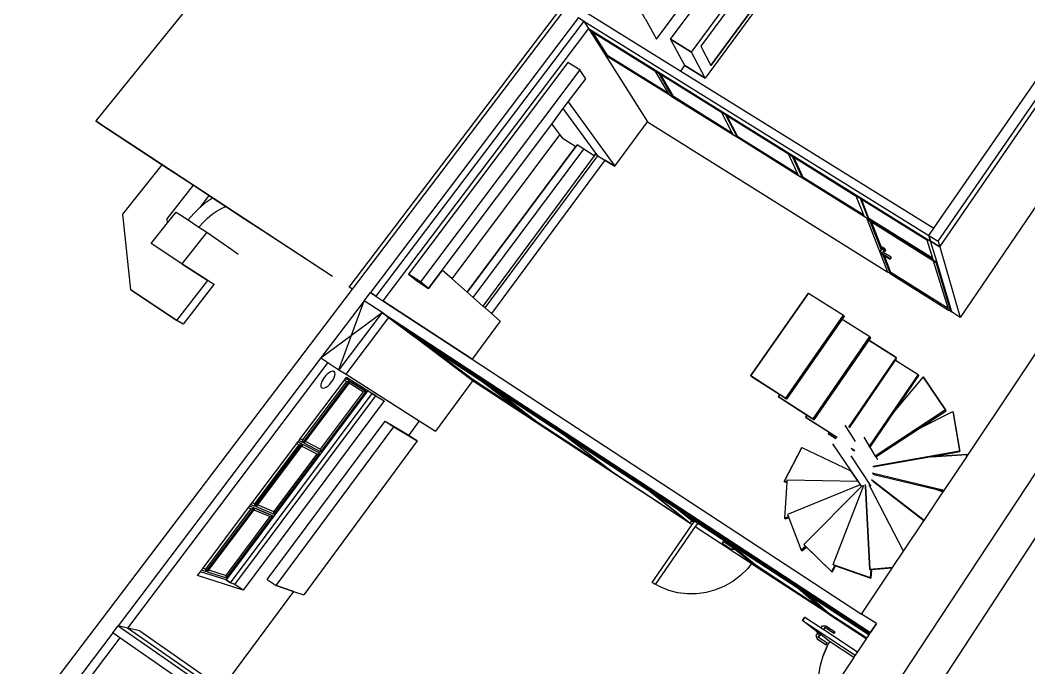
# Model space of a CAD drawing. Header units: metres. Extents: x -13.8 to 28.2, y -1.5 to 21.8.
# Drawn here: x -6.36 to 6.82, y 3.94 to 12.4 of the extents above; entities that cross this region are included whole.
import ezdxf

# ---------------------------------------------------------------- set-up
doc = ezdxf.new("R2010")
doc.units = ezdxf.units.M
for name, color, linetype in [('01_DALLE_INT-F', 7, 'CONTINUOUS'), ('02_MURS_MAISON-F', 7, 'CONTINUOUS'), ('04_MENUISERIE-F', 7, 'CONTINUOUS'), ('06_CLOISON-F', 7, 'CONTINUOUS'), ('07_DOUBLAGE-F', 7, 'CONTINUOUS'), ('08_MEUBLES___SANITAIRE-F', 7, 'CONTINUOUS'), ('LAYER0-F', 7, 'CONTINUOUS'), ('Z_02_R_0-F', 7, 'CONTINUOUS'), ('Z_04_EXT_-F', 7, 'CONTINUOUS')]:
    doc.layers.add(name, color=color, linetype=linetype)

msp = doc.modelspace()

# ---------------------------------------------------------------- linework, layer by layer
at = {"layer": '01_DALLE_INT-F', "color": 7}
for points in [[(1.406, 10.491), (1.836, 11.074)], [(-0.288, 8.641), (1.186, 10.629)], [(1.278, 10.572), (-0.205, 8.568)], [(1.186, 10.629), (1.278, 10.572), (1.406, 10.491)], [(1.406, 10.491), (1.278, 10.572)], [(7.145, 10.314), (5.921, 8.518)], [(5.768, 8.614), (5.772, 8.611)], [(5.801, 8.593), (5.815, 8.584)], [(-0.089, 8.467), (-0.455, 7.971)], [(2.393, 5.83), (2.421, 5.811)], [(2.46, 5.786), (3.229, 5.281)], [(4.695, 4.32), (4.65, 4.349)]]:
    msp.add_lwpolyline(points, dxfattribs=at)
at = {"layer": '02_MURS_MAISON-F', "color": 7}
for points in [[(2.304, -0.496), (11.27, 13.104), (11.4, 13.301), (13.315, 16.205)], [(4.633, 4.643), (5.032, 5.24), (5.038, 5.249), (5.181, 5.463), (5.447, 5.861), (5.45, 5.865), (5.699, 6.237), (5.707, 6.248), (5.712, 6.257), (5.999, 6.685), (6.012, 6.704), (8.541, 10.486)], [(4.826, 4.517), (4.633, 4.643)], [(4.748, 4.4), (4.744, 4.394), (4.742, 4.392), (4.737, 4.384), (4.73, 4.373), (4.729, 4.371), (4.702, 4.331), (4.695, 4.321), (4.695, 4.32), (4.581, 4.149), (4.551, 4.105), (4.532, 4.076), (3.708, 2.84), (3.62, 2.708), (3.613, 2.697)]]:
    msp.add_lwpolyline(points, dxfattribs=at)
at = {"layer": '04_MENUISERIE-F', "color": 7}
for points in [[(5.006, 9.09), (4.978, 9.108), (4.711, 9.793), (4.707, 9.804)], [(4.707, 9.804), (5.603, 9.246), (5.607, 9.235), (5.801, 8.593)], [(5.801, 8.593), (5.607, 9.235), (5.575, 9.254), (4.764, 9.76), (4.742, 9.773), (4.711, 9.793)], [(4.742, 9.773), (4.887, 9.399)], [(4.9, 9.417), (4.897, 9.413), (4.887, 9.399), (4.88, 9.389)], [(4.88, 9.389), (4.882, 9.381), (4.899, 9.344), (4.911, 9.336), (4.932, 9.323), (5.007, 9.276)], [(4.899, 9.344), (4.896, 9.351), (4.88, 9.389)], [(4.901, 9.441), (4.895, 9.431)], [(4.895, 9.431), (4.924, 9.413), (4.93, 9.399), (4.932, 9.392), (4.937, 9.378)], [(4.895, 9.431), (4.9, 9.417), (4.93, 9.399)], [(4.909, 9.37), (4.93, 9.399)], [(5.021, 9.295), (5.018, 9.302), (4.915, 9.367), (4.915, 9.367), (4.909, 9.37)], [(4.915, 9.367), (4.915, 9.367), (4.927, 9.385), (4.932, 9.392)], [(4.924, 9.413), (4.931, 9.422)], [(4.93, 9.399), (4.924, 9.413)], [(4.937, 9.378), (4.927, 9.385)], [(4.927, 9.385), (4.937, 9.378)], [(4.944, 9.388), (4.937, 9.378)], [(5.007, 9.276), (5.005, 9.283), (4.896, 9.351)], [(4.911, 9.336), (5.006, 9.09)], [(4.932, 9.323), (4.911, 9.336)], [(5.018, 9.302), (5.005, 9.283)], [(5.007, 9.276), (5.021, 9.295)], [(5.772, 8.611), (5.77, 8.617), (5.765, 8.635), (5.764, 8.636), (5.575, 9.254)], [(5.575, 9.254), (5.607, 9.235)], [(5.611, 9.241), (5.607, 9.235)], [(5.015, 9.105), (5.764, 8.636)], [(-2.665, 6.883), (-2.669, 6.916), (-2.095, 7.679), (-2.06, 7.688)], [(-2.665, 6.883), (-2.06, 7.688)], [(-2.051, 7.682), (-2.066, 7.662), (-2.639, 6.9), (-2.655, 6.878)], [(-2.126, 7.699), (-2.095, 7.679)], [(-2.06, 7.688), (-2.111, 7.72)], [(-2.066, 7.662), (-1.877, 7.543)], [(-1.843, 7.551), (-2.051, 7.682)], [(-2.051, 7.682), (-1.843, 7.551)], [(-2.433, 6.763), (-2.437, 6.795), (-1.877, 7.543), (-1.843, 7.551)], [(-2.433, 6.763), (-1.843, 7.551)], [(-1.877, 7.543), (-1.843, 7.551)], [(-3.291, 6.05), (-3.295, 6.082), (-2.716, 6.853), (-2.681, 6.862)], [(-3.291, 6.05), (-2.681, 6.862)], [(-2.681, 6.862), (-3.291, 6.05)], [(-2.671, 6.857), (-2.686, 6.837), (-3.263, 6.069), (-3.281, 6.046)], [(-2.75, 6.87), (-2.716, 6.853)], [(-2.681, 6.862), (-2.735, 6.89)], [(-2.719, 6.911), (-2.665, 6.883)], [(-2.703, 6.933), (-2.669, 6.916)], [(-2.686, 6.837), (-2.671, 6.857)], [(-2.448, 6.742), (-2.671, 6.857)], [(-2.655, 6.878), (-2.433, 6.763)], [(-2.639, 6.9), (-2.437, 6.795)], [(-2.716, 6.853), (-3.295, 6.082)], [(-3.044, 5.947), (-3.048, 5.979), (-2.483, 6.733), (-2.448, 6.742)], [(-3.044, 5.947), (-2.448, 6.742)], [(-2.483, 6.733), (-2.686, 6.837)], [(-3.349, 6.074), (-3.291, 6.05)], [(-3.936, 5.23), (-3.343, 6.018), (-3.307, 6.029)], [(-3.931, 5.198), (-3.307, 6.029)], [(-3.297, 6.024), (-3.311, 6.005), (-3.902, 5.219), (-3.92, 5.195)], [(-3.38, 6.033), (-3.343, 6.018)], [(-3.307, 6.029), (-3.365, 6.053)], [(-3.311, 6.005), (-3.095, 5.916), (-3.06, 5.927)], [(-3.06, 5.927), (-3.297, 6.024)], [(-3.297, 6.024), (-3.06, 5.927)], [(-3.281, 6.046), (-3.044, 5.947)], [(2.239, 6.004), (2.442, 5.841)], [(-3.672, 5.145), (-3.095, 5.916), (-3.06, 5.927)], [(-3.668, 5.114), (-3.06, 5.927)], [(1.895, 5.056), (2.421, 5.811), (2.442, 5.841)], [(2.491, 5.83), (2.46, 5.786), (1.934, 5.03)], [(2.421, 5.811), (2.442, 5.841)], [(2.452, 5.855), (2.491, 5.83), (2.838, 5.603)], [(2.826, 5.589), (2.812, 5.568)], [(2.812, 5.568), (2.923, 5.495), (2.928, 5.491)], [(2.812, 5.568), (2.816, 5.564), (2.928, 5.491), (2.972, 5.492), (2.972, 5.492)], [(2.816, 5.564), (2.812, 5.568)], [(2.937, 5.516), (2.826, 5.589)], [(2.923, 5.495), (2.968, 5.496), (2.972, 5.492)], [(2.928, 5.491), (2.923, 5.495)], [(2.94, 5.519), (2.937, 5.516)], [(2.968, 5.496), (2.968, 5.496)], [(2.972, 5.492), (2.968, 5.496)], [(3.2, 5.305), (3.141, 5.232), (3.05, 5.145), (2.949, 5.069), (2.84, 5.006), (2.723, 4.958), (2.602, 4.925), (2.479, 4.907), (2.355, 4.906), (2.232, 4.92), (2.113, 4.95), (2.001, 4.996), (1.935, 5.033)], [(-3.993, 5.218), (-3.931, 5.198)], [(-3.974, 5.243), (-3.936, 5.23)], [(-3.931, 5.198), (-3.936, 5.23)], [(-3.92, 5.195), (-3.668, 5.114)], [(-3.902, 5.219), (-3.672, 5.145)], [(-3.668, 5.114), (-3.672, 5.145)], [(3.05, 5.145), (3.141, 5.232)], [(1.934, 5.03), (1.895, 5.056)], [(3.861, 4.558), (3.891, 4.602)], [(3.891, 4.602), (3.861, 4.558)], [(3.861, 4.558), (4.551, 4.105)], [(4.057, 4.407), (3.861, 4.558)], [(3.891, 4.602), (4.105, 4.462), (4.136, 4.442), (4.139, 4.439), (4.581, 4.149)], [(4.105, 4.462), (4.122, 4.488)], [(4.122, 4.488), (4.167, 4.489), (4.281, 4.414), (4.284, 4.411)], [(4.058, 4.392), (4.036, 4.361)], [(4.036, 4.361), (4.053, 4.319), (4.057, 4.316), (4.17, 4.242)], [(4.051, 4.398), (4.057, 4.407), (4.058, 4.409)], [(4.057, 4.407), (4.051, 4.398)], [(4.051, 4.398), (4.082, 4.378), (4.089, 4.372)], [(4.099, 4.364), (4.092, 4.37), (4.089, 4.372), (4.058, 4.392), (4.051, 4.398)], [(4.067, 4.34), (4.089, 4.372)], [(4.071, 4.338), (4.092, 4.369), (4.092, 4.37)], [(4.082, 4.378), (4.089, 4.388)], [(4.089, 4.372), (4.082, 4.378)], [(4.092, 4.369), (4.099, 4.364)], [(4.099, 4.364), (4.104, 4.371), (4.106, 4.375)], [(4.104, 4.371), (4.099, 4.364)], [(4.532, 4.076), (4.215, 4.284), (4.104, 4.371)], [(4.153, 4.468), (4.136, 4.442)], [(4.139, 4.439), (4.156, 4.465)], [(4.27, 4.39), (4.266, 4.393), (4.153, 4.468)], [(4.27, 4.39), (4.156, 4.465), (4.153, 4.468)], [(4.281, 4.414), (4.266, 4.393)], [(4.284, 4.411), (4.27, 4.39)], [(4.053, 4.319), (4.167, 4.244), (4.17, 4.242)], [(4.184, 4.263), (4.181, 4.266), (4.071, 4.338), (4.067, 4.34)], [(4.121, 3.459), (4.114, 3.476), (4.085, 3.598), (4.072, 3.724), (4.075, 3.85), (4.094, 3.976), (4.129, 4.098), (4.179, 4.215), (4.218, 4.283)], [(4.181, 4.266), (4.167, 4.244)], [(4.17, 4.242), (4.184, 4.263)], [(4.179, 4.215), (4.129, 4.098)]]:
    msp.add_lwpolyline(points, dxfattribs=at)
at = {"layer": '06_CLOISON-F', "color": 7}
for points in [[(5.633, 9.513), (7.588, 12.343), (7.629, 12.403), (11.026, 17.32)], [(5.513, 9.587), (5.579, 9.682), (7.465, 12.406), (7.48, 12.427), (7.48, 12.428), (7.922, 13.065), (7.922, 13.067), (8.118, 13.349), (8.169, 13.422)], [(1.03, 12.504), (1.121, 12.448), (2.271, 11.734), (5.579, 9.682)], [(1.004, 12.388), (5.513, 9.587), (5.633, 9.513), (5.654, 9.441), (5.921, 8.518)], [(1.064, 12.293), (5.535, 9.515), (5.654, 9.441)], [(1.1, 12.256), (1.122, 12.242), (1.933, 11.738), (1.985, 11.706), (2.005, 11.693), (2.801, 11.199), (2.853, 11.166), (2.872, 11.155), (3.678, 10.654), (3.73, 10.621), (3.747, 10.61), (4.564, 10.103), (4.617, 10.07), (4.632, 10.06), (5.487, 9.529), (5.559, 9.293), (5.565, 9.276)], [(5.565, 9.276), (4.722, 9.801), (4.67, 9.833), (3.861, 10.336), (3.81, 10.368), (3.01, 10.867), (2.96, 10.898), (2.167, 11.391), (2.117, 11.423), (1.308, 11.926), (1.1, 12.256)], [(2.104, 11.445), (1.316, 11.936), (1.122, 12.242), (1.1, 12.256)], [(5.654, 9.441), (7.591, 12.248)], [(1.316, 11.936), (1.308, 11.926)], [(1.933, 11.738), (2.104, 11.445), (2.117, 11.423)], [(2.167, 11.391), (1.985, 11.706)], [(2.948, 10.919), (2.174, 11.401), (2.005, 11.693)], [(2.174, 11.401), (2.167, 11.391)], [(1.836, 11.074), (4.978, 9.108)], [(2.96, 10.898), (2.948, 10.919), (2.801, 11.199)], [(3.01, 10.867), (2.853, 11.166)], [(3.801, 10.388), (3.017, 10.877), (2.872, 11.155)], [(3.017, 10.877), (3.01, 10.867)], [(3.81, 10.368), (3.801, 10.388), (3.678, 10.654)], [(3.861, 10.336), (3.73, 10.621)], [(4.663, 9.852), (3.868, 10.346), (3.747, 10.61)], [(3.868, 10.346), (3.861, 10.336)], [(4.67, 9.833), (4.663, 9.852), (4.564, 10.103)], [(4.722, 9.801), (4.617, 10.07)], [(5.559, 9.293), (4.729, 9.811), (4.632, 10.06)], [(4.729, 9.811), (4.722, 9.801)], [(5.921, 8.518), (5.815, 8.584), (5.809, 8.605), (5.619, 9.236), (5.535, 9.515), (5.513, 9.587)], [(5.513, 9.587), (5.535, 9.515)], [(5.654, 9.441), (5.535, 9.515)], [(5.603, 9.246), (5.611, 9.241), (5.619, 9.236)], [(-1.869, 8.735), (-1.787, 8.843)], [(-1.714, 8.794), (-1.623, 8.735), (-0.455, 7.971), (4.633, 4.643)], [(-0.455, 7.971), (-1.623, 8.735)], [(-1.633, 8.58), (-1.627, 8.577), (4.748, 4.4)], [(-0.443, 7.689), (-0.451, 7.696), (-1.202, 8.258), (-1.223, 8.274), (-1.53, 8.504), (-1.541, 8.513), (-1.627, 8.577)], [(-1.627, 8.577), (-1.541, 8.513)], [(-1.546, 8.516), (-1.541, 8.513), (4.744, 4.394)], [(-0.362, 7.709), (-0.511, 7.823), (-0.642, 7.922), (-1.356, 8.39), (-1.53, 8.504), (-1.535, 8.507)], [(-1.356, 8.39), (-1.215, 8.284), (-0.511, 7.823), (-0.362, 7.709)], [(-1.228, 8.277), (-1.223, 8.274), (-0.362, 7.709)], [(-1.215, 8.284), (-1.223, 8.274)], [(-1.207, 8.262), (-1.202, 8.258), (-1.034, 8.148), (-0.342, 7.695), (0.204, 7.28), (0.341, 7.176)], [(-1.034, 8.148), (-0.445, 7.705), (0.204, 7.28)], [(0.731, 6.993), (0.601, 7.094), (0.486, 7.183), (-0.431, 7.784), (-0.589, 7.887)], [(-0.589, 7.887), (-0.31, 7.676), (0.731, 6.993)], [(-0.431, 7.784), (-0.303, 7.686), (0.601, 7.094), (0.731, 6.993)], [(0.341, 7.176), (-0.451, 7.696), (-0.456, 7.699)], [(-0.456, 7.699), (-0.451, 7.696)], [(-0.451, 7.696), (-0.445, 7.705)], [(-0.445, 7.705), (-0.451, 7.696)], [(-0.303, 7.686), (-0.31, 7.676)], [(1.346, 6.517), (1.226, 6.61), (0.748, 6.98), (-0.138, 7.561), (-0.291, 7.661)], [(-0.291, 7.661), (0.388, 7.145), (1.346, 6.517)], [(-0.138, 7.561), (0.395, 7.155), (1.226, 6.61), (1.346, 6.517)], [(0.395, 7.155), (0.388, 7.145)], [(1.839, 6.267), (1.728, 6.356), (1.63, 6.434), (0.679, 7.057), (0.54, 7.148)], [(0.54, 7.148), (0.783, 6.959), (1.839, 6.267)], [(0.679, 7.057), (0.791, 6.97), (1.728, 6.356), (1.839, 6.267)], [(0.791, 6.97), (0.783, 6.959)], [(2.363, 5.85), (1.853, 6.256), (0.8, 6.946)], [(0.8, 6.946), (1.393, 6.486), (2.363, 5.85)], [(2.751, 5.669), (2.656, 5.748), (2.572, 5.816), (1.804, 6.32), (1.684, 6.398)], [(1.684, 6.398), (1.891, 6.233), (2.751, 5.669)], [(1.804, 6.32), (1.899, 6.244), (2.656, 5.748), (2.751, 5.669)], [(1.853, 6.256), (2.363, 5.85)], [(4.65, 4.349), (3.229, 5.281), (2.972, 5.492), (2.968, 5.496), (2.94, 5.519), (2.838, 5.602), (2.838, 5.603), (2.784, 5.647), (2.394, 5.902), (2.239, 6.004), (2.209, 6.024), (1.872, 6.244)], [(1.872, 6.244), (2.393, 5.83)], [(1.899, 6.244), (1.891, 6.233)], [(3.789, 4.989), (3.712, 5.055), (3.645, 5.114), (2.731, 5.713), (2.627, 5.781)], [(2.627, 5.781), (2.804, 5.634)], [(2.731, 5.713), (2.812, 5.645), (3.712, 5.055)], [(2.812, 5.645), (2.804, 5.634)], [(2.812, 5.645), (2.804, 5.634)], [(2.804, 5.634), (3.789, 4.989)], [(3.789, 4.989), (2.804, 5.634)], [(4.151, 4.678), (4.08, 4.738), (3.799, 4.981), (2.916, 5.559), (2.817, 5.625)], [(2.817, 5.625), (3.248, 5.269), (4.151, 4.678)], [(2.916, 5.559), (3.255, 5.279), (4.08, 4.738), (4.151, 4.678)], [(3.255, 5.279), (3.248, 5.269)], [(4.742, 4.392), (4.731, 4.402), (3.785, 5.022), (3.7, 5.077)], [(3.7, 5.077), (3.843, 4.954), (4.73, 4.373)], [(3.785, 5.022), (3.851, 4.965), (4.737, 4.384)], [(3.843, 4.954), (3.851, 4.965)], [(3.851, 4.965), (3.843, 4.954)], [(4.73, 4.373), (3.843, 4.954)], [(4.729, 4.371), (3.935, 4.892), (3.853, 4.946)], [(3.853, 4.946), (4.2, 4.645), (4.695, 4.321)], [(3.935, 4.892), (4.207, 4.656), (4.702, 4.331)], [(4.207, 4.656), (4.2, 4.645)], [(-5.154, 4.396), (-5.084, 4.489)], [(-5.084, 4.489), (1.077, 0.203), (1.674, -0.212)], [(4.748, 4.4), (4.826, 4.517)], [(4.826, 4.517), (4.748, 4.4)], [(1.606, -0.313), (1.531, -0.261), (1.015, 0.099), (0.975, 0.127), (0.882, 0.191), (0.023, 0.79), (0.023, 0.79), (-0.017, 0.818), (-0.43, 1.105), (-0.437, 1.11), (-0.615, 1.234), (-0.728, 1.313), (-0.807, 1.368), (-1.671, 1.97), (-2.599, 2.616), (-2.672, 2.667), (-2.76, 2.728), (-3.09, 2.958), (-3.86, 3.495), (-5.061, 4.331), (-5.154, 4.396)], [(1.104, 0.243), (-4.963, 4.46)], [(-4.8, 4.422), (-3.727, 3.676), (-2.779, 3.017), (-1.602, 2.837)]]:
    msp.add_lwpolyline(points, dxfattribs=at)
at = {"layer": '07_DOUBLAGE-F', "color": 7}
for points in [[(-9.339, -0.745), (-9.24, -0.615), (-9.109, -0.442), (-2.022, 8.884), (0.731, 12.508), (6.235, 19.751), (6.36, 19.916), (6.426, 20.002)], [(1.952, 12.153), (3.652, 14.434)], [(1.66, 12.674), (1.662, 12.671), (1.672, 12.653), (1.677, 12.643), (1.792, 12.438), (1.802, 12.421), (1.807, 12.411), (1.952, 12.153)], [(0.932, 12.433), (1.004, 12.388)], [(1.004, 12.388), (-1.714, 8.794)], [(1.064, 12.293), (-1.623, 8.735)], [(0.796, 11.847), (-1.288, 9.084)], [(0.949, 11.751), (-1.133, 8.983)], [(1.028, 11.635), (0.949, 11.751), (0.796, 11.847)], [(-1.028, 8.896), (-0.849, 9.134), (0.583, 11.043), (0.735, 11.245), (0.8, 11.331), (1.028, 11.635)], [(1.186, 10.629), (0.735, 11.245)], [(0.8, 11.331), (1.406, 10.491)], [(-0.849, 9.134), (-1.028, 8.896)], [(-0.089, 8.467), (-0.205, 8.568), (-0.288, 8.641), (-0.317, 8.666), (-0.442, 8.777), (-0.52, 8.845), (-0.72, 9.02), (-0.849, 9.134)], [(-1.028, 8.896), (-1.133, 8.983), (-1.288, 9.084)], [(-1.288, 9.084), (-1.133, 8.983)], [(-1.288, 9.084), (-1.181, 8.995), (-1.028, 8.896)], [(-1.714, 8.794), (-1.787, 8.843)], [(-1.787, 8.843), (-1.714, 8.794)], [(-2.434, 7.989), (-5.084, 4.489)], [(-2.341, 7.928), (-4.963, 4.46)], [(-2.26, 7.81), (-2.273, 7.814), (-2.276, 7.814), (-2.293, 7.811), (-2.295, 7.811), (-2.316, 7.801), (-2.318, 7.8), (-2.34, 7.784), (-2.343, 7.783), (-2.365, 7.762), (-2.367, 7.76), (-2.387, 7.736), (-2.39, 7.733), (-2.407, 7.707), (-2.409, 7.704), (-2.422, 7.679), (-2.424, 7.675), (-2.432, 7.651), (-2.433, 7.648), (-2.435, 7.628), (-2.436, 7.625), (-2.433, 7.609), (-2.432, 7.607), (-2.422, 7.596), (-2.407, 7.592), (-2.387, 7.596), (-2.364, 7.607), (-2.34, 7.624), (-2.316, 7.647), (-2.293, 7.674), (-2.274, 7.702), (-2.259, 7.731), (-2.25, 7.758), (-2.247, 7.781), (-2.251, 7.799), (-2.26, 7.81)], [(-2.273, 7.814), (-2.26, 7.81)], [(-4.048, 5.144), (-4.009, 5.196), (-3.993, 5.218), (-3.974, 5.243), (-3.38, 6.033), (-3.365, 6.053), (-3.349, 6.074), (-3.332, 6.097), (-2.75, 6.87), (-2.735, 6.89), (-2.719, 6.911), (-2.703, 6.933), (-2.126, 7.699), (-2.111, 7.72), (-2.098, 7.737)], [(-2.098, 7.737), (-1.822, 7.563), (-1.763, 7.525)], [(-1.822, 7.563), (-3.673, 5.089)], [(-3.614, 5.049), (-1.763, 7.525)], [(-1.763, 7.525), (-1.715, 7.495), (-1.607, 7.427)], [(-1.715, 7.495), (-1.763, 7.525)], [(-3.557, 5.03), (-1.715, 7.495)], [(-1.607, 7.427), (-3.449, 4.956)], [(-3.449, 4.956), (-4.048, 5.144)], [(-3.449, 4.956), (-3.557, 5.03), (-3.614, 5.049), (-3.673, 5.089), (-4.009, 5.196)], [(-3.673, 5.089), (-3.614, 5.049)], [(-5.154, 4.396), (-8.821, -0.445)], [(-5.061, 4.331), (-7.966, 0.488)]]:
    msp.add_lwpolyline(points, dxfattribs=at)
at = {"layer": '08_MEUBLES___SANITAIRE-F', "color": 7}
for points in [[(2.408, 11.982), (3.793, 13.855)], [(3.739, 13.692), (2.532, 12.059)], [(2.661, 11.806), (3.838, 13.405)], [(3.838, 13.405), (2.661, 11.806)], [(2.587, 11.642), (2.408, 11.982), (2.136, 12.151)], [(2.136, 12.151), (2.408, 11.982)], [(2.532, 12.059), (2.661, 11.806)], [(-1.869, 8.735), (-2.434, 7.989)], [(-2.197, 7.832), (-2.032, 8.285), (-1.869, 8.735)], [(-1.546, 8.516), (-1.633, 8.58), (-1.869, 8.735)], [(-2.434, 7.989), (-2.032, 8.285), (-1.633, 8.58)], [(-1.633, 8.58), (-2.197, 7.832)], [(-1.633, 8.58), (-1.546, 8.516)], [(-2.105, 7.774), (-1.546, 8.516)], [(-1.535, 8.507), (-1.228, 8.277)], [(-1.207, 8.262), (-0.456, 7.699)], [(-2.434, 7.989), (-2.341, 7.928), (-2.197, 7.832), (-2.105, 7.774), (-1.147, 7.166), (-0.934, 7.031)], [(-1.595, 7.164), (-1.48, 7.087), (-1.174, 6.903)], [(-3.018, 5.014), (-1.48, 7.087)], [(-1.174, 6.903), (-1.48, 7.087)], [(-3.135, 5.093), (-3.018, 5.014), (-2.793, 4.939), (-2.656, 4.894)], [(-2.793, 4.939), (-3.018, 5.014)]]:
    msp.add_lwpolyline(points, dxfattribs=at)
at = {"layer": 'LAYER0-F', "color": 7}
for points in [[(2.136, 12.151), (3.524, 14.017)], [(3.925, 13.462), (2.587, 11.642)], [(0.932, 12.433), (-1.787, 8.843)], [(1.004, 12.388), (1.064, 12.293), (1.836, 11.074)], [(2.587, 11.642), (2.324, 11.806), (2.136, 12.151)], [(2.271, 11.734), (2.324, 11.806)], [(2.324, 11.806), (2.587, 11.642)], [(1.139, 10.629), (1.001, 10.717), (0.915, 10.771)], [(4.764, 9.76), (4.897, 9.413)], [(4.901, 9.441), (4.931, 9.422), (4.944, 9.388)], [(4.915, 9.367), (4.915, 9.367)], [(5.765, 8.635), (5.016, 9.104), (5.015, 9.105), (4.932, 9.323)], [(5.006, 9.09), (5.016, 9.104)], [(5.015, 9.105), (5.016, 9.104)], [(5.801, 8.593), (5.772, 8.611)], [(5.809, 8.605), (5.801, 8.593)], [(-1.535, 8.507), (-1.546, 8.516)], [(5.546, 3.557), (8.157, 7.55), (8.18, 8.356), (8.229, 8.431)], [(-1.207, 8.262), (-1.228, 8.277)], [(-0.447, 7.692), (-0.934, 7.031)], [(-0.456, 7.699), (-0.447, 7.692), (-0.443, 7.689), (2.393, 5.83)], [(-0.443, 7.689), (-0.447, 7.692)], [(-3.135, 5.093), (-1.595, 7.164)], [(-1.595, 7.164), (-1.286, 6.977), (-1.174, 6.903)], [(-1.147, 7.166), (-1.286, 6.977)], [(-1.174, 6.903), (-2.656, 4.894)], [(-3.295, 6.082), (-3.332, 6.097)], [(-3.048, 5.979), (-3.263, 6.069)], [(2.442, 5.841), (2.413, 5.859), (2.209, 6.024)], [(2.393, 5.83), (2.413, 5.859)], [(2.394, 5.902), (2.452, 5.855)], [(2.452, 5.855), (2.442, 5.841)], [(2.838, 5.602), (2.491, 5.83)], [(-2.793, 4.939), (-3.727, 3.676)], [(-4.8, 4.422), (-4.963, 4.46), (-5.084, 4.489)], [(4.106, 4.375), (4.089, 4.388), (4.058, 4.409)]]:
    msp.add_lwpolyline(points, dxfattribs=at)
at = {"layer": 'Z_02_R_0-F', "color": 7}
for points in [[(5.006, 9.09), (5.768, 8.614)], [(3.185, 7.757), (3.941, 8.834)], [(3.941, 8.834), (3.185, 7.757)], [(3.941, 8.834), (4.396, 8.547), (4.404, 8.53)], [(5.768, 8.614), (5.77, 8.617)], [(3.642, 7.464), (4.396, 8.547)], [(4.396, 8.547), (3.642, 7.464)], [(4.404, 8.53), (4.381, 8.496), (3.652, 7.45)], [(4.381, 8.496), (4.743, 8.267), (4.751, 8.251)], [(4.001, 7.193), (4.743, 8.267)], [(4.743, 8.267), (4.001, 7.193)], [(4.751, 8.251), (4.728, 8.218), (4.011, 7.179)], [(5.091, 7.978), (5.084, 7.993), (4.728, 8.218)], [(4.728, 8.218), (5.084, 7.993)], [(5.084, 7.993), (4.461, 7.085)], [(4.473, 7.077), (5.078, 7.959), (5.091, 7.978)], [(5.078, 7.959), (5.372, 7.773), (5.378, 7.758)], [(3.185, 7.757), (3.642, 7.464), (3.652, 7.45)], [(3.652, 7.45), (3.564, 7.506), (3.196, 7.742), (3.185, 7.757)], [(5.372, 7.773), (4.734, 6.837)], [(5.378, 7.758), (5.055, 7.283), (4.742, 6.824)], [(5.44, 7.742), (5.055, 7.283)], [(5.737, 7.298), (5.731, 7.311), (5.44, 7.742)], [(5.44, 7.742), (5.731, 7.311)], [(3.548, 7.484), (3.564, 7.506)], [(3.564, 7.506), (3.548, 7.484)], [(3.548, 7.484), (4.001, 7.193), (4.011, 7.179)], [(4.011, 7.179), (3.919, 7.238), (3.558, 7.469), (3.548, 7.484)], [(3.652, 7.45), (3.642, 7.464)], [(5.731, 7.311), (4.812, 6.706)], [(4.82, 6.694), (5.387, 7.067), (5.737, 7.298)], [(5.387, 7.067), (5.827, 7.29)], [(5.827, 7.29), (5.913, 6.776), (5.918, 6.764)], [(5.827, 7.29), (5.832, 7.277), (5.918, 6.764)], [(3.904, 7.216), (3.919, 7.238)], [(3.919, 7.238), (3.904, 7.216)], [(3.904, 7.216), (4.312, 6.954)], [(4.309, 6.948), (4.21, 7.012), (3.913, 7.202), (3.904, 7.216)], [(4.011, 7.179), (4.001, 7.193)], [(4.201, 6.999), (4.21, 7.012)], [(4.21, 7.012), (4.201, 6.999)], [(4.201, 6.999), (4.3, 6.936)], [(4.296, 6.931), (4.21, 6.986), (4.201, 6.999)], [(4.554, 6.896), (4.42, 7.111)], [(4.252, 6.867), (4.494, 6.512), (4.589, 6.372), (4.616, 6.332), (4.632, 6.309)], [(4.664, 6.955), (4.734, 6.837), (4.742, 6.824), (4.812, 6.706), (4.82, 6.694), (4.839, 6.661)], [(3.62, 6.375), (3.85, 6.817)], [(3.85, 6.817), (3.62, 6.375)], [(3.85, 6.817), (4.494, 6.512)], [(4.495, 6.81), (4.544, 6.779)], [(4.504, 6.798), (4.54, 6.774)], [(4.742, 6.824), (4.734, 6.837)], [(4.78, 6.573), (5.913, 6.776)], [(5.918, 6.764), (5.547, 6.697), (4.83, 6.569), (4.787, 6.561)], [(5.547, 6.697), (5.918, 6.764)], [(6.01, 6.726), (5.547, 6.697)], [(5.547, 6.697), (6.01, 6.726)], [(6.01, 6.726), (5.999, 6.685)], [(6.012, 6.704), (6.014, 6.714), (6.01, 6.726)], [(4.758, 6.311), (4.497, 6.71)], [(4.589, 6.372), (4.494, 6.512)], [(5.712, 6.257), (4.771, 6.483)], [(4.778, 6.471), (4.81, 6.463), (5.6, 6.274), (5.707, 6.248)], [(3.655, 6.37), (3.62, 6.375)], [(3.654, 6.36), (3.629, 6.364), (3.62, 6.375)], [(3.656, 6.393), (3.655, 6.37), (3.654, 6.36), (3.624, 5.896)], [(3.654, 6.36), (3.655, 6.37)], [(4.589, 6.372), (3.656, 6.393)], [(4.616, 6.332), (3.664, 5.945)], [(4.746, 5.217), (4.739, 5.226), (4.686, 6.314), (4.685, 6.336)], [(5.45, 5.865), (4.764, 6.396)], [(5.447, 5.861), (4.795, 6.367), (4.772, 6.385)], [(4.643, 6.32), (4.632, 6.309), (3.88, 5.549)], [(4.261, 5.291), (4.658, 6.311), (4.664, 6.328)], [(4.686, 6.314), (4.739, 5.226)], [(5.181, 5.463), (4.749, 6.294), (4.732, 6.327)], [(5.6, 6.274), (5.699, 6.237)], [(5.707, 6.248), (5.6, 6.274)], [(3.664, 5.945), (3.677, 5.911), (3.681, 5.9), (3.842, 5.478), (3.851, 5.469)], [(3.677, 5.911), (3.624, 5.896)], [(3.624, 5.896), (3.634, 5.886)], [(3.634, 5.886), (3.681, 5.9)], [(3.681, 5.9), (3.677, 5.911)], [(3.88, 5.549), (3.889, 5.54), (3.902, 5.527), (3.911, 5.518), (4.249, 5.188)], [(3.88, 5.549), (4.241, 5.197), (4.249, 5.188)], [(3.902, 5.527), (3.842, 5.478)], [(3.851, 5.469), (3.911, 5.518)], [(4.284, 5.277), (4.241, 5.197)], [(4.249, 5.188), (4.294, 5.273)], [(4.261, 5.291), (4.746, 5.118), (4.753, 5.11)], [(4.753, 5.11), (4.294, 5.273), (4.284, 5.277), (4.269, 5.282), (4.261, 5.291)], [(4.294, 5.273), (4.753, 5.11)], [(5.038, 5.249), (4.739, 5.226)], [(5.032, 5.24), (4.761, 5.218), (4.753, 5.218), (4.746, 5.217)], [(4.753, 5.218), (4.746, 5.118)], [(4.761, 5.218), (4.753, 5.11)]]:
    msp.add_lwpolyline(points, dxfattribs=at)
at = {"layer": 'Z_04_EXT_-F', "color": 7}
for points in [[(-2.553, 14.574), (-5.376, 11.085)], [(-2.062, 8.914), (0.704, 12.551)], [(-5.376, 11.085), (-2.281, 9.058)], [(-5.376, 11.085), (-5.316, 11.041), (-4.506, 10.51), (-4.098, 10.243), (-3.892, 10.108), (-3.849, 10.08), (-3.675, 9.966), (-3.432, 9.807), (-3.201, 9.656), (-2.284, 9.055)], [(-5.316, 11.041), (-5.376, 11.085)], [(0.583, 11.043), (0.69, 10.904), (0.72, 10.865), (0.9, 10.751)], [(-0.72, 9.02), (0.69, 10.904)], [(0.915, 10.771), (0.9, 10.751), (-0.52, 8.845)], [(-0.52, 8.845), (0.9, 10.751)], [(-0.442, 8.777), (1.001, 10.717)], [(1.155, 10.649), (1.139, 10.629), (-0.317, 8.666)], [(1.139, 10.629), (1.155, 10.649)], [(1.186, 10.629), (1.155, 10.649)], [(-4.916, 8.878), (-5.02, 9.864), (-4.506, 10.51)], [(-4.437, 9.751), (-4.443, 9.806), (-4.098, 10.243)], [(-4.169, 9.791), (-4.096, 9.876), (-4.015, 9.955), (-4.009, 9.959), (-3.928, 10.026), (-3.849, 10.08)], [(-4.009, 9.959), (-3.892, 10.108)], [(-3.928, 10.026), (-4.009, 9.959)], [(-4.65, 9.481), (-4.437, 9.751), (-4.325, 9.893)], [(-4.325, 9.893), (-4.169, 9.791), (-4.027, 9.697), (-3.924, 9.63), (-3.611, 9.413), (-3.514, 9.345)], [(-4.027, 9.697), (-3.974, 9.758), (-3.917, 9.815), (-3.856, 9.865), (-3.791, 9.909), (-3.725, 9.945), (-3.675, 9.966)], [(-3.924, 9.63), (-4.249, 9.215)], [(-3.826, 8.944), (-3.831, 8.947), (-3.913, 8.999), (-4.249, 9.215), (-4.65, 9.481)], [(-4.249, 9.215), (-3.913, 8.999)], [(-4.318, 8.479), (-3.913, 8.999)], [(-4.233, 8.43), (-4.318, 8.479), (-4.916, 8.878)], [(-4.916, 8.878), (-4.318, 8.479)], [(-3.831, 8.947), (-4.233, 8.43)], [(-2.022, 8.884), (-2.062, 8.914)]]:
    msp.add_lwpolyline(points, dxfattribs=at)

doc.saveas('drawing.dxf')
